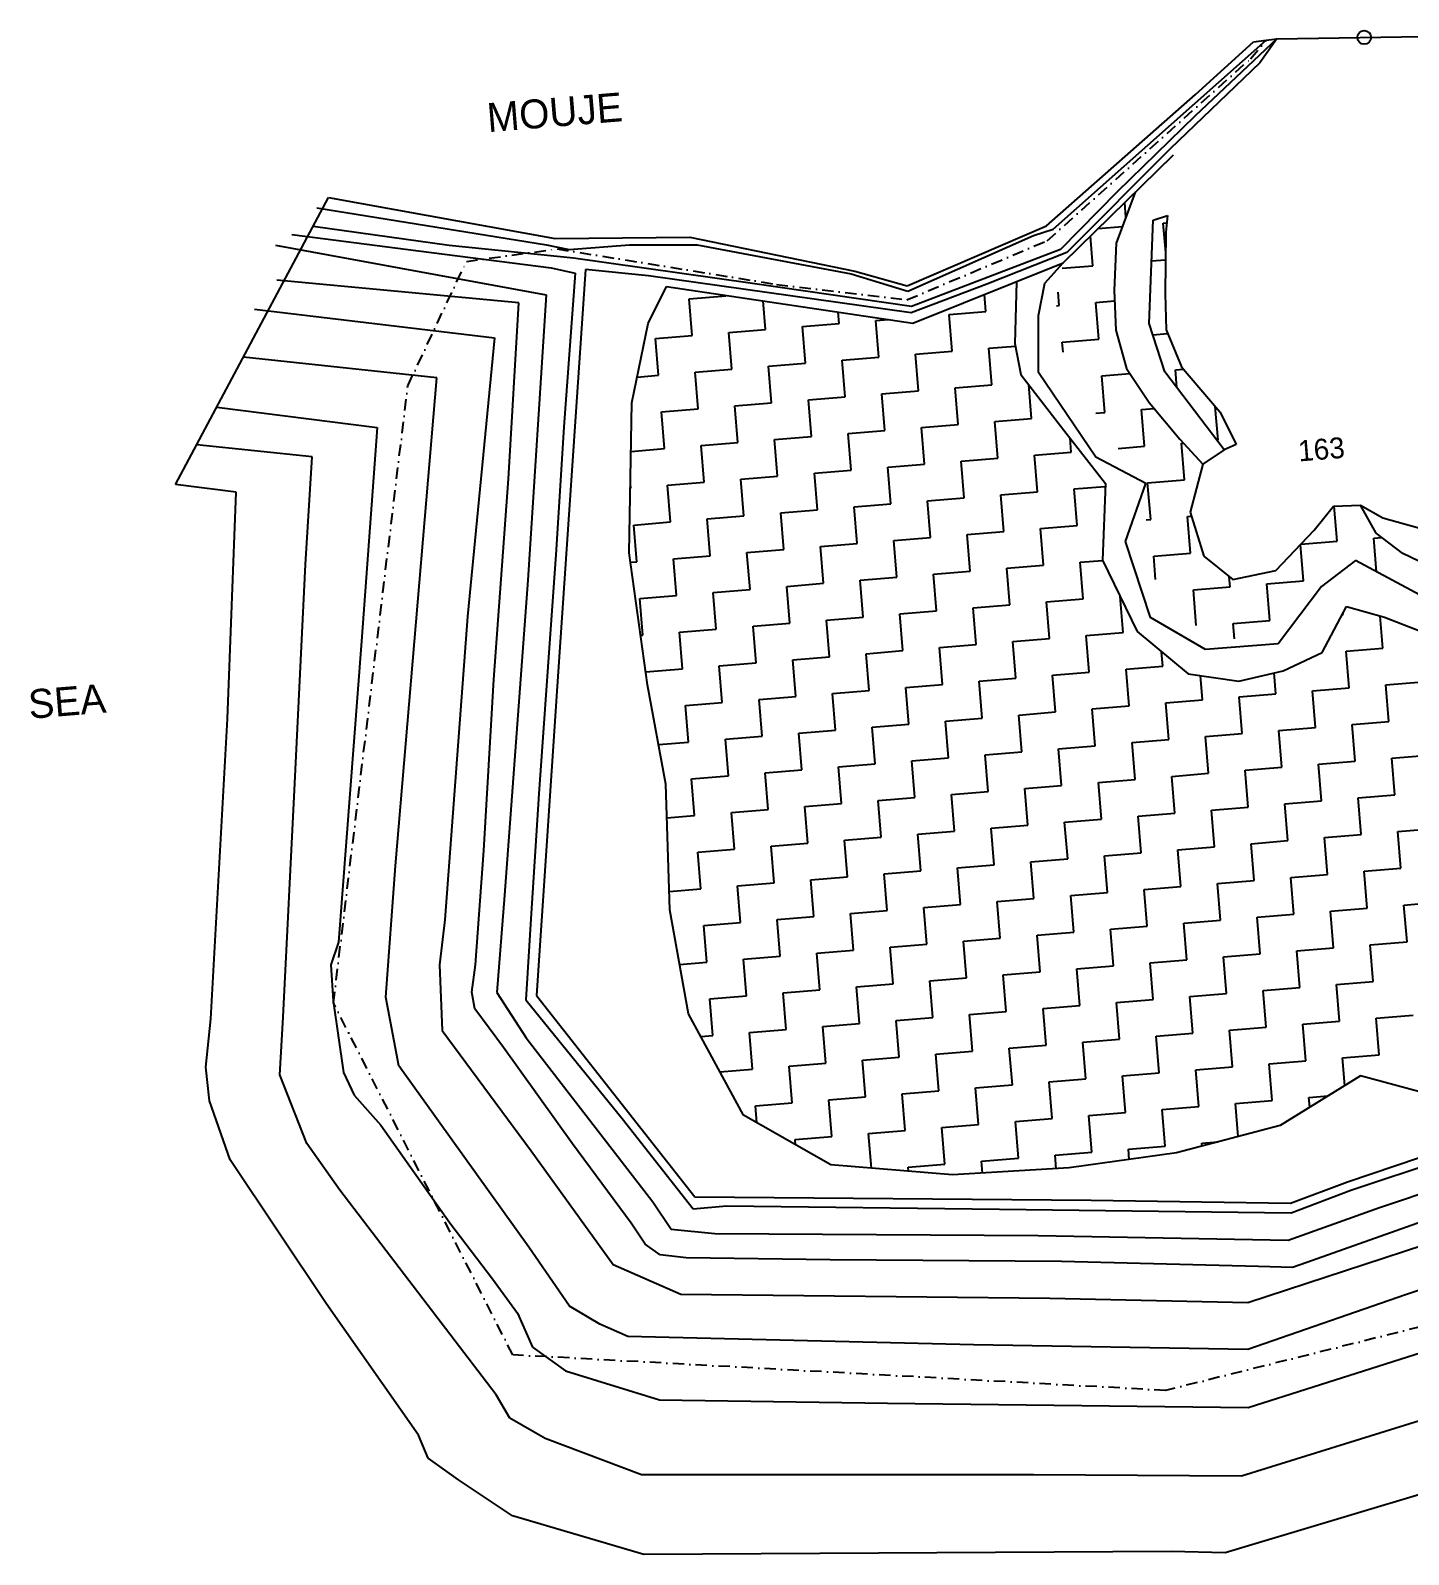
# Model space of a CAD drawing. Header units: metres. Extents: x 307122 to 311809, y 1926082 to 1930533.
# Drawn here: x 307122 to 307728, y 1929222 to 1929892 of the extents above; entities that cross this region are included whole.
import ezdxf

# ---------------------------------------------------------------- set-up
doc = ezdxf.new("R2010")
doc.units = ezdxf.units.M
doc.linetypes.add('DASHDOT', pattern=[1, 0.5, -0.25, 0, -0.25])
for name, color, linetype in [('LINE_WATER', 4, 'Continuous'), ('OFF', 1, 'Continuous'), ('POLY_HATCH', 12, 'Continuous'), ('POLY_WATER', 4, 'Continuous'), ('TEXT_MAPOUT', 7, 'Continuous'), ('TEXT_PARCEL', 7, 'Continuous'), ('V_BOUND_LINE', 7, 'Continuous'), ('V_BOUND_STREAM_LINE', 7, 'DASHDOT')]:
    doc.layers.add(name, color=color, linetype=linetype)
doc.styles.add('TEXT_MAP', font='')
doc.styles.get('TEXT_MAP').set_extended_font_data('Kruti Dev 050')

msp = doc.modelspace()

# ---------------------------------------------------------------- linework, layer by layer
msp.add_circle((307708.52, 1929889.39), 3.04)
at = {"layer": 'LINE_WATER'}
for p, q in [((307571.75, 1929804.99), (307665.43, 1929888.13)), ((307670.11, 1929888.75), (307634.13, 1929854.87)), ((307634.13, 1929854.87), (307599.89, 1929821.46)), ((307599.89, 1929821.46), (307574.92, 1929796.13)), ((307247.92, 1929814.4), (307348.96, 1929798.11)), ((307236.99, 1929802.6), (307292.65, 1929795.44)), ((307306.13, 1929797.85), (307246.3, 1929806.16)), ((307507.84, 1929777.77), (307563.03, 1929802.16)), ((307563.03, 1929802.16), (307571.75, 1929804.99)), ((307229.77, 1929797.94), (307348.74, 1929776.09)), ((307292.65, 1929795.44), (307350.93, 1929788.02)), ((307360.84, 1929792.25), (307306.13, 1929797.85)), ((307348.96, 1929798.11), (307358.91, 1929796)), ((307358.91, 1929796), (307385.45, 1929798.17)), ((307385.45, 1929798.17), (307415.1, 1929798.16)), ((307415.1, 1929798.16), (307482.95, 1929785.33)), ((307574.92, 1929796.13), (307509.37, 1929771.06)), ((307350.93, 1929788.02), (307361.55, 1929785.63)), ((307439.47, 1929781.12), (307360.84, 1929792.25)), ((307336.76, 1929772.6), (307230.38, 1929782.58)), ((307361.55, 1929785.63), (307356.51, 1929717.99)), ((307509.37, 1929771.06), (307439.47, 1929781.12)), ((307482.95, 1929785.33), (307507.84, 1929777.77)), ((307348.74, 1929776.09), (307340.64, 1929650.59)), ((307220.45, 1929769.83), (307326.08, 1929757.21)), ((307332.14, 1929695.13), (307336.76, 1929772.6)), ((307326.08, 1929757.21), (307314.18, 1929634.62)), ((307300.72, 1929739.64), (307215.63, 1929748.67)), ((307282.5, 1929524.94), (307300.72, 1929739.64)), ((307203.9, 1929726.7), (307274.43, 1929717.81)), ((307274.43, 1929717.81), (307267.62, 1929623.71)), ((307356.51, 1929717.99), (307353.12, 1929663.99)), ((307245.8, 1929704.82), (307195.09, 1929710.18)), ((307242.9, 1929657.49), (307245.8, 1929704.82)), ((307325.82, 1929606.87), (307332.14, 1929695.13)), ((307353.12, 1929663.99), (307349.53, 1929612.42)), ((307238.2, 1929561.3), (307242.9, 1929657.49)), ((307340.64, 1929650.59), (307330.37, 1929512.01)), ((307314.18, 1929634.62), (307304.14, 1929501.23)), ((307267.62, 1929623.71), (307257.5, 1929491.27)), ((307349.53, 1929612.42), (307345.47, 1929556.57)), ((307321.33, 1929531.67), (307325.82, 1929606.87)), ((307233.09, 1929458.31), (307238.2, 1929561.3)), ((307345.47, 1929556.57), (307342, 1929501.59)), ((307317.71, 1929481.37), (307321.33, 1929531.67)), ((307278.2, 1929467.17), (307282.5, 1929524.94)), ((307330.37, 1929512.01), (307327.11, 1929469.17)), ((307304.14, 1929501.23), (307301.9, 1929481.37)), ((307342, 1929501.59), (307339.88, 1929465.93)), ((307257.5, 1929491.27), (307254.12, 1929481.32)), ((307254.12, 1929481.32), (307255.09, 1929465.59)), ((307301.9, 1929481.37), (307302.98, 1929452.43)), ((307316.12, 1929469.31), (307317.71, 1929481.37)), ((307255.09, 1929465.59), (307259.62, 1929434.03)), ((307283.91, 1929436.99), (307278.2, 1929467.17)), ((307317.37, 1929461.99), (307316.12, 1929469.31)), ((307327.11, 1929469.17), (307340.04, 1929449.26)), ((307339.88, 1929465.93), (307382.12, 1929413.72)), ((307231.61, 1929433.02), (307233.09, 1929458.31)), ((307330.06, 1929444.97), (307317.37, 1929461.99)), ((307302.98, 1929452.43), (307342.18, 1929399.52)), ((307360.33, 1929402.62), (307330.06, 1929444.97)), ((307340.04, 1929449.26), (307395.68, 1929377.06)), ((307243.46, 1929402.71), (307231.61, 1929433.02)), ((307259.62, 1929434.03), (307264.3, 1929424.09)), ((307341.14, 1929357.17), (307283.91, 1929436.99)), ((307715.15, 1929374.55), (307866.87, 1929425.71)), ((307264.3, 1929424.09), (307276.04, 1929410.86)), ((307382.12, 1929413.72), (307413.4, 1929373.96)), ((307861.1, 1929413.37), (307683.23, 1929350.4)), ((307702.55, 1929382.21), (307789.13, 1929411.13)), ((307276.04, 1929410.86), (307306.36, 1929367.87)), ((307258.05, 1929382.29), (307243.46, 1929402.71)), ((307342.18, 1929399.52), (307378.24, 1929349.57)), ((307386.12, 1929367.64), (307360.33, 1929402.62)), ((307326.78, 1929292.13), (307258.05, 1929382.29)), ((307676.33, 1929372.25), (307702.55, 1929382.21)), ((307395.68, 1929377.06), (307403.76, 1929365.14)), ((307413.4, 1929373.96), (307428.11, 1929375.33)), ((307428.11, 1929375.33), (307548.14, 1929373.94)), ((307548.14, 1929373.94), (307676.33, 1929372.25)), ((307657.24, 1929332.78), (307781.4, 1929373.61)), ((307675, 1929360.29), (307715.15, 1929374.55)), ((307306.36, 1929367.87), (307325.17, 1929343.28)), ((307392.36, 1929358.47), (307386.12, 1929367.64)), ((307403.76, 1929365.14), (307422.96, 1929363.17)), ((307813.08, 1929365.24), (307726.68, 1929336.22)), ((307398.87, 1929353.85), (307392.36, 1929358.47)), ((307422.96, 1929363.17), (307565.08, 1929362.24)), ((307565.08, 1929362.24), (307675, 1929360.29)), ((307359.08, 1929331.23), (307341.14, 1929357.17)), ((307410.28, 1929352.52), (307398.87, 1929353.85)), ((307473.63, 1929351.59), (307410.28, 1929352.52)), ((307575.37, 1929350.91), (307473.63, 1929351.59)), ((307662.07, 1929348.66), (307575.37, 1929350.91)), ((307378.24, 1929349.57), (307408.04, 1929336.53)), ((307676.95, 1929348.27), (307662.07, 1929348.66)), ((307683.23, 1929350.4), (307676.95, 1929348.27)), ((307325.17, 1929343.28), (307336.1, 1929328.05)), ((307372.32, 1929323.28), (307359.08, 1929331.23)), ((307408.04, 1929336.53), (307570.24, 1929334.68)), ((307570.24, 1929334.68), (307657.24, 1929332.78)), ((307726.68, 1929336.22), (307657.32, 1929312.15)), ((307657.47, 1929286.68), (307812.58, 1929335.85)), ((307336.1, 1929328.05), (307342.81, 1929313.12)), ((307384.71, 1929317.85), (307372.32, 1929323.28)), ((307536.74, 1929314.19), (307384.71, 1929317.85)), ((307342.81, 1929313.12), (307357.23, 1929302.69)), ((307657.32, 1929312.15), (307536.74, 1929314.19)), ((307357.23, 1929302.69), (307398.62, 1929289.96)), ((307332.78, 1929281.98), (307326.78, 1929292.13)), ((307398.62, 1929289.96), (307498.82, 1929288.5)), ((307498.82, 1929288.5), (307657.47, 1929286.68)), ((307348.37, 1929272.93), (307332.78, 1929281.98)), ((307739.46, 1929282.76), (307654.46, 1929256.43)), ((307390.67, 1929257.05), (307348.37, 1929272.93)), ((307563.06, 1929257), (307390.67, 1929257.05)), ((307654.46, 1929256.43), (307563.06, 1929257))]:
    msp.add_line(p, q, dxfattribs=at)
at = {"layer": 'OFF'}
msp.add_line((307185.76, 1929692.7), (307253.11, 1929818.91), dxfattribs=at)
at = {"layer": 'POLY_HATCH'}
for p, q in [((307576.07, 1929790.15), (307624.43, 1929837.63)), ((307624.43, 1929837.63), (307576.07, 1929790.15)), ((307607.77, 1929821.28), (307599.46, 1929798.91)), ((307613.95, 1929763.53), (307615.69, 1929808.94)), ((307615.69, 1929808.94), (307621.96, 1929811.09)), ((307621.96, 1929811.09), (307621.27, 1929803.73)), ((307621.27, 1929803.73), (307621.03, 1929776.51)), ((307599.46, 1929798.91), (307598.48, 1929777.96)), ((307510.04, 1929763.68), (307576.07, 1929790.15)), ((307568.1, 1929781.33), (307576.07, 1929790.15)), ((307555.52, 1929781.91), (307554.9, 1929754.65)), ((307565.25, 1929767.03), (307568.1, 1929781.33)), ((307393.61, 1929763.55), (307401.71, 1929779.73)), ((307401.71, 1929779.73), (307510.04, 1929763.68)), ((307598.48, 1929777.96), (307599.24, 1929760.52)), ((307621.03, 1929776.51), (307621.34, 1929760.7)), ((307565.3, 1929741.9), (307565.25, 1929767.03)), ((307386.5, 1929728.62), (307393.61, 1929763.55)), ((307599.24, 1929760.52), (307603.98, 1929743.74)), ((307620.77, 1929742.24), (307613.95, 1929763.53)), ((307621.34, 1929760.7), (307628.11, 1929744.44)), ((307554.9, 1929754.65), (307557.55, 1929741.09)), ((307557.55, 1929741.09), (307576.39, 1929716.62)), ((307590.48, 1929704.77), (307565.3, 1929741.9)), ((307603.98, 1929743.74), (307613.97, 1929728.74)), ((307646.95, 1929707.9), (307620.77, 1929742.24)), ((307628.11, 1929744.44), (307645.09, 1929724.56)), ((307385.26, 1929662.59), (307386.5, 1929728.62)), ((307613.97, 1929728.74), (307627.41, 1929712.67)), ((307645.09, 1929724.56), (307652.2, 1929710.31)), ((307576.39, 1929716.62), (307594.65, 1929693.12)), ((307627.41, 1929712.67), (307637.56, 1929701.69)), ((307646.95, 1929707.9), (307637.56, 1929701.69)), ((307652.2, 1929710.31), (307646.95, 1929707.9)), ((307612.52, 1929693.06), (307590.48, 1929704.77)), ((307637.56, 1929701.69), (307631.88, 1929680.44)), ((307594.65, 1929693.12), (307593.34, 1929659.34)), ((307603.58, 1929667.64), (307612.52, 1929693.06)), ((307631.88, 1929680.44), (307637.92, 1929661.15)), ((307686.49, 1929672.56), (307695.02, 1929683.15)), ((307695.02, 1929683.15), (307706.87, 1929683.63)), ((307706.87, 1929683.63), (307716.73, 1929678)), ((307713.74, 1929671.25), (307706.87, 1929683.63)), ((307669.62, 1929654.85), (307686.49, 1929672.56)), ((307716.73, 1929678), (307732.95, 1929673.4)), ((307614.44, 1929634.11), (307603.58, 1929667.64)), ((307725.44, 1929662.38), (307713.74, 1929671.25)), ((307393.35, 1929604.53), (307385.26, 1929662.59)), ((307593.34, 1929659.34), (307608.67, 1929627.95)), ((307637.92, 1929661.15), (307650.65, 1929650.82)), ((307704.59, 1929659.29), (307689.71, 1929647.86)), ((307735.03, 1929642.91), (307704.59, 1929659.29)), ((307739.61, 1929655.6), (307725.44, 1929662.38)), ((307650.65, 1929650.82), (307669.62, 1929654.85)), ((307689.71, 1929647.86), (307670.7, 1929622.64)), ((307690.05, 1929618.81), (307700.64, 1929639.07)), ((307700.64, 1929639.07), (307717.36, 1929634.32)), ((307638.73, 1929620.02), (307614.44, 1929634.11)), ((307717.36, 1929634.32), (307735.81, 1929627.16)), ((307608.67, 1929627.95), (307631.12, 1929609.39)), ((307670.7, 1929622.64), (307638.73, 1929620.02)), ((307672.85, 1929610.77), (307690.05, 1929618.81)), ((307631.12, 1929609.39), (307653.33, 1929606.11)), ((307653.33, 1929606.11), (307672.85, 1929610.77)), ((307401.37, 1929560.86), (307393.35, 1929604.53)), ((307403.13, 1929505.6), (307401.37, 1929560.86)), ((307411.33, 1929459.74), (307403.13, 1929505.6)), ((307435.5, 1929415.18), (307411.33, 1929459.74)), ((307706.88, 1929432.46), (307671.51, 1929410.72)), ((307732.38, 1929425.68), (307706.88, 1929432.46)), ((307473.88, 1929393.4), (307435.5, 1929415.18)), ((307671.51, 1929410.72), (307625.92, 1929398.67)), ((307625.92, 1929398.67), (307578.78, 1929392.03)), ((307527.47, 1929388.93), (307473.88, 1929393.4)), ((307578.78, 1929392.03), (307527.47, 1929388.93))]:
    msp.add_line(p, q, dxfattribs=at)
at = {"layer": 'POLY_HATCH', "linetype": 'Continuous'}
for p, q in [((307603.68, 1929810.26), (307603.15, 1929816.74)), ((307620.14, 1929807.68), (307621.65, 1929807.81)), ((307621.19, 1929794.81), (307620.14, 1929807.68)), ((307589.18, 1929788.9), (307588.11, 1929801.98)), ((307591.53, 1929805.34), (307602.17, 1929806.21)), ((307575.67, 1929787.79), (307589.18, 1929788.9)), ((307615.01, 1929791.02), (307621.16, 1929791.52)), ((307411.67, 1929774.34), (307427.81, 1929775.66)), ((307412.99, 1929758.2), (307411.67, 1929774.34)), ((307427.81, 1929775.66), (307427.79, 1929775.87)), ((307445.27, 1929760.85), (307444.24, 1929773.43)), ((307542.09, 1929768.79), (307541.48, 1929776.29)), ((307574.37, 1929771.44), (307573.89, 1929777.25)), ((307590.51, 1929772.76), (307598.68, 1929773.43)), ((307477.54, 1929763.49), (307477.13, 1929768.56)), ((307525.96, 1929767.46), (307542.09, 1929768.79)), ((307527.28, 1929751.33), (307525.96, 1929767.46)), ((307573.15, 1929771.34), (307574.37, 1929771.44)), ((307591.83, 1929756.62), (307590.51, 1929772.76)), ((307429.13, 1929759.52), (307445.27, 1929760.85)), ((307461.41, 1929762.17), (307477.54, 1929763.49)), ((307462.73, 1929746.03), (307461.41, 1929762.17)), ((307493.68, 1929764.82), (307499.29, 1929765.28)), ((307495, 1929748.68), (307493.68, 1929764.82)), ((307396.85, 1929756.87), (307412.99, 1929758.2)), ((307398.18, 1929740.74), (307396.85, 1929756.87)), ((307430.45, 1929743.38), (307429.13, 1929759.52)), ((307543.42, 1929752.65), (307555.11, 1929753.61)), ((307575.69, 1929755.3), (307591.83, 1929756.62)), ((307576.05, 1929750.97), (307575.69, 1929755.3)), ((307615.55, 1929758.57), (307622.01, 1929759.1)), ((307478.87, 1929747.36), (307495, 1929748.68)), ((307480.19, 1929731.22), (307478.87, 1929747.36)), ((307511.14, 1929750), (307527.28, 1929751.33)), ((307512.47, 1929733.87), (307511.14, 1929750)), ((307544.74, 1929736.51), (307543.42, 1929752.65)), ((307388.81, 1929739.97), (307398.18, 1929740.74)), ((307414.32, 1929742.06), (307430.45, 1929743.38)), ((307415.64, 1929725.92), (307414.32, 1929742.06)), ((307446.59, 1929744.71), (307462.73, 1929746.03)), ((307447.92, 1929728.57), (307446.59, 1929744.71)), ((307593.16, 1929740.48), (307605.48, 1929741.49)), ((307594.48, 1929724.35), (307593.16, 1929740.48)), ((307625.43, 1929743.13), (307628.98, 1929743.42)), ((307626.07, 1929735.29), (307625.43, 1929743.13)), ((307496.33, 1929732.54), (307512.47, 1929733.87)), ((307528.6, 1929735.19), (307544.74, 1929736.51)), ((307529.93, 1929719.05), (307528.6, 1929735.19)), ((307562.2, 1929721.7), (307560.98, 1929736.64)), ((307431.78, 1929727.25), (307447.92, 1929728.57)), ((307433.1, 1929711.11), (307431.78, 1929727.25)), ((307464.05, 1929729.89), (307480.19, 1929731.22)), ((307465.38, 1929713.76), (307464.05, 1929729.89)), ((307497.65, 1929716.4), (307496.33, 1929732.54)), ((307644.22, 1929712.18), (307643, 1929727.01)), ((307399.5, 1929724.6), (307415.64, 1929725.92)), ((307400.83, 1929708.46), (307399.5, 1929724.6)), ((307546.07, 1929720.38), (307562.2, 1929721.7)), ((307547.39, 1929704.24), (307546.07, 1929720.38)), ((307590.53, 1929724.02), (307594.48, 1929724.35)), ((307610.62, 1929725.67), (307616.16, 1929726.12)), ((307611.94, 1929709.53), (307610.62, 1929725.67)), ((307449.24, 1929712.43), (307465.38, 1929713.76)), ((307481.51, 1929715.08), (307497.65, 1929716.4)), ((307482.84, 1929698.94), (307481.51, 1929715.08)), ((307513.79, 1929717.73), (307529.93, 1929719.05)), ((307515.11, 1929701.59), (307513.79, 1929717.73)), ((307579.66, 1929706.88), (307579.16, 1929713.06)), ((307386.1, 1929707.25), (307400.83, 1929708.46)), ((307416.96, 1929709.79), (307433.1, 1929711.11)), ((307418.29, 1929693.65), (307416.96, 1929709.79)), ((307450.56, 1929696.29), (307449.24, 1929712.43)), ((307563.53, 1929705.56), (307579.66, 1929706.88)), ((307600.23, 1929708.57), (307611.94, 1929709.53)), ((307628.08, 1929710.86), (307629.02, 1929710.93)), ((307629.4, 1929694.72), (307628.08, 1929710.86)), ((307643.72, 1929712.14), (307644.22, 1929712.18)), ((307498.98, 1929700.27), (307515.11, 1929701.59)), ((307500.3, 1929684.13), (307498.98, 1929700.27)), ((307531.25, 1929702.91), (307547.39, 1929704.24)), ((307532.58, 1929686.78), (307531.25, 1929702.91)), ((307564.85, 1929689.42), (307563.53, 1929705.56)), ((307386.01, 1929691), (307385.83, 1929693.16)), ((307402.15, 1929692.32), (307418.29, 1929693.65)), ((307434.42, 1929694.97), (307450.56, 1929696.29)), ((307435.75, 1929678.83), (307434.42, 1929694.97)), ((307466.7, 1929697.62), (307482.84, 1929698.94)), ((307468.02, 1929681.48), (307466.7, 1929697.62)), ((307613.26, 1929693.39), (307629.4, 1929694.72)), ((307614.59, 1929677.26), (307613.26, 1929693.39)), ((307385.79, 1929690.98), (307386.01, 1929691)), ((307403.47, 1929676.19), (307402.15, 1929692.32)), ((307516.44, 1929685.45), (307532.58, 1929686.78)), ((307548.71, 1929688.1), (307564.85, 1929689.42)), ((307550.04, 1929671.96), (307548.71, 1929688.1)), ((307580.99, 1929690.75), (307594.6, 1929691.86)), ((307582.31, 1929674.61), (307580.99, 1929690.75)), ((307451.89, 1929680.16), (307468.02, 1929681.48)), ((307453.21, 1929664.02), (307451.89, 1929680.16)), ((307484.16, 1929682.8), (307500.3, 1929684.13)), ((307485.49, 1929666.67), (307484.16, 1929682.8)), ((307517.76, 1929669.31), (307516.44, 1929685.45)), ((307696.6, 1929667.74), (307695.34, 1929683.16)), ((307387.34, 1929674.86), (307403.47, 1929676.19)), ((307388.66, 1929658.72), (307387.34, 1929674.86)), ((307419.61, 1929677.51), (307435.75, 1929678.83)), ((307420.93, 1929661.37), (307419.61, 1929677.51)), ((307566.17, 1929673.29), (307582.31, 1929674.61)), ((307567.5, 1929657.15), (307566.17, 1929673.29)), ((307612.63, 1929677.1), (307614.59, 1929677.26)), ((307630.73, 1929678.58), (307632.42, 1929678.72)), ((307632.05, 1929662.44), (307630.73, 1929678.58)), ((307469.35, 1929665.34), (307485.49, 1929666.67)), ((307501.62, 1929667.99), (307517.76, 1929669.31)), ((307502.95, 1929651.85), (307501.62, 1929667.99)), ((307533.9, 1929670.64), (307550.04, 1929671.96)), ((307535.22, 1929654.5), (307533.9, 1929670.64)), ((307681.79, 1929650.28), (307680.48, 1929666.24)), ((307680.65, 1929666.43), (307696.6, 1929667.74)), ((307712.74, 1929669.06), (307716.25, 1929669.35)), ((307713.95, 1929654.25), (307712.74, 1929669.06)), ((307404.8, 1929660.05), (307420.93, 1929661.37)), ((307406.12, 1929643.91), (307404.8, 1929660.05)), ((307437.07, 1929662.7), (307453.21, 1929664.02)), ((307438.4, 1929646.56), (307437.07, 1929662.7)), ((307470.67, 1929649.21), (307469.35, 1929665.34)), ((307583.64, 1929658.47), (307593.38, 1929659.27)), ((307615.91, 1929661.12), (307632.05, 1929662.44)), ((307616.75, 1929650.91), (307615.91, 1929661.12)), ((307385.83, 1929658.49), (307388.66, 1929658.72)), ((307519.08, 1929653.18), (307535.22, 1929654.5)), ((307520.41, 1929637.04), (307519.08, 1929653.18)), ((307551.36, 1929655.82), (307567.5, 1929657.15)), ((307552.68, 1929639.69), (307551.36, 1929655.82)), ((307584.96, 1929642.33), (307583.64, 1929658.47)), ((307422.26, 1929645.23), (307438.4, 1929646.56)), ((307454.53, 1929647.88), (307470.67, 1929649.21)), ((307455.86, 1929631.74), (307454.53, 1929647.88)), ((307486.81, 1929650.53), (307502.95, 1929651.85)), ((307488.13, 1929634.39), (307486.81, 1929650.53)), ((307633.37, 1929646.3), (307649.51, 1929647.63)), ((307634.65, 1929630.7), (307633.37, 1929646.3)), ((307649.51, 1929647.63), (307649.15, 1929652.03)), ((307665.65, 1929648.95), (307681.79, 1929650.28)), ((307666.97, 1929632.81), (307665.65, 1929648.95)), ((307389.98, 1929642.59), (307406.12, 1929643.91)), ((307391.31, 1929626.45), (307389.98, 1929642.59)), ((307423.58, 1929629.1), (307422.26, 1929645.23)), ((307536.55, 1929638.36), (307552.68, 1929639.69)), ((307568.82, 1929641.01), (307584.96, 1929642.33)), ((307570.15, 1929624.87), (307568.82, 1929641.01)), ((307602.42, 1929627.52), (307601.12, 1929643.42)), ((307472, 1929633.07), (307488.13, 1929634.39)), ((307473.32, 1929616.93), (307472, 1929633.07)), ((307504.27, 1929635.72), (307520.41, 1929637.04)), ((307505.59, 1929619.58), (307504.27, 1929635.72)), ((307537.87, 1929622.22), (307536.55, 1929638.36)), ((307650.83, 1929631.49), (307666.97, 1929632.81)), ((307698.73, 1929635.42), (307699.25, 1929635.46)), ((307699.25, 1929635.46), (307699.18, 1929636.28)), ((307716.71, 1929620.65), (307715.55, 1929634.83)), ((307390.31, 1929626.37), (307391.31, 1929626.45)), ((307407.44, 1929627.77), (307423.58, 1929629.1)), ((307408.77, 1929611.63), (307407.44, 1929627.77)), ((307439.72, 1929630.42), (307455.86, 1929631.74)), ((307441.04, 1929614.28), (307439.72, 1929630.42)), ((307586.28, 1929626.2), (307602.42, 1929627.52)), ((307587.61, 1929610.06), (307586.28, 1929626.2)), ((307651.38, 1929624.8), (307650.83, 1929631.49)), ((307489.46, 1929618.25), (307505.59, 1929619.58)), ((307521.73, 1929620.9), (307537.87, 1929622.22)), ((307523.06, 1929604.76), (307521.73, 1929620.9)), ((307554.01, 1929623.55), (307570.15, 1929624.87)), ((307555.33, 1929607.41), (307554.01, 1929623.55)), ((307619.88, 1929612.71), (307619.36, 1929619.12)), ((307700.57, 1929619.32), (307716.71, 1929620.65)), ((307701.9, 1929603.19), (307700.57, 1929619.32)), ((307424.91, 1929612.96), (307441.04, 1929614.28)), ((307426.23, 1929596.82), (307424.91, 1929612.96)), ((307457.18, 1929615.61), (307473.32, 1929616.93)), ((307458.51, 1929599.47), (307457.18, 1929615.61)), ((307490.78, 1929602.12), (307489.46, 1929618.25)), ((307603.74, 1929611.38), (307619.88, 1929612.71)), ((307392.63, 1929610.31), (307408.77, 1929611.63)), ((307392.75, 1929608.82), (307392.63, 1929610.31)), ((307539.19, 1929606.09), (307555.33, 1929607.41)), ((307540.52, 1929589.95), (307539.19, 1929606.09)), ((307571.47, 1929608.73), (307587.61, 1929610.06)), ((307572.79, 1929592.6), (307571.47, 1929608.73)), ((307605.07, 1929595.24), (307603.74, 1929611.38)), ((307637.34, 1929597.89), (307636.47, 1929608.6)), ((307669.62, 1929600.54), (307668.86, 1929609.82)), ((307718.03, 1929604.51), (307734.17, 1929605.83)), ((307442.37, 1929598.14), (307458.51, 1929599.47)), ((307474.64, 1929600.79), (307490.78, 1929602.12)), ((307475.97, 1929584.65), (307474.64, 1929600.79)), ((307506.92, 1929603.44), (307523.06, 1929604.76)), ((307508.24, 1929587.3), (307506.92, 1929603.44)), ((307653.48, 1929599.22), (307669.62, 1929600.54)), ((307654.81, 1929583.08), (307653.48, 1929599.22)), ((307685.76, 1929601.86), (307701.9, 1929603.19)), ((307687.08, 1929585.73), (307685.76, 1929601.86)), ((307719.36, 1929588.37), (307718.03, 1929604.51)), ((307410.09, 1929595.5), (307426.23, 1929596.82)), ((307411.42, 1929579.36), (307410.09, 1929595.5)), ((307443.69, 1929582.01), (307442.37, 1929598.14)), ((307556.66, 1929591.27), (307572.79, 1929592.6)), ((307588.93, 1929593.92), (307605.07, 1929595.24)), ((307590.25, 1929577.78), (307588.93, 1929593.92)), ((307621.21, 1929596.57), (307637.34, 1929597.89)), ((307622.53, 1929580.43), (307621.21, 1929596.57)), ((307492.1, 1929585.98), (307508.24, 1929587.3)), ((307493.43, 1929569.84), (307492.1, 1929585.98)), ((307524.38, 1929588.63), (307540.52, 1929589.95)), ((307525.7, 1929572.49), (307524.38, 1929588.63)), ((307557.98, 1929575.14), (307556.66, 1929591.27)), ((307670.94, 1929584.4), (307687.08, 1929585.73)), ((307703.22, 1929587.05), (307719.36, 1929588.37)), ((307704.54, 1929570.91), (307703.22, 1929587.05)), ((307398.17, 1929578.27), (307411.42, 1929579.36)), ((307427.55, 1929580.68), (307443.69, 1929582.01)), ((307428.88, 1929564.55), (307427.55, 1929580.68)), ((307459.83, 1929583.33), (307475.97, 1929584.65)), ((307461.15, 1929567.19), (307459.83, 1929583.33)), ((307606.39, 1929579.11), (307622.53, 1929580.43)), ((307607.72, 1929562.97), (307606.39, 1929579.11)), ((307638.67, 1929581.75), (307654.81, 1929583.08)), ((307639.99, 1929565.62), (307638.67, 1929581.75)), ((307672.27, 1929568.26), (307670.94, 1929584.4)), ((307509.57, 1929571.16), (307525.7, 1929572.49)), ((307541.84, 1929573.81), (307557.98, 1929575.14)), ((307543.17, 1929557.67), (307541.84, 1929573.81)), ((307574.12, 1929576.46), (307590.25, 1929577.78)), ((307575.44, 1929560.32), (307574.12, 1929576.46)), ((307720.68, 1929572.23), (307736.82, 1929573.56)), ((307722, 1929556.1), (307720.68, 1929572.23)), ((307445.01, 1929565.87), (307461.15, 1929567.19)), ((307446.34, 1929549.73), (307445.01, 1929565.87)), ((307477.29, 1929568.52), (307493.43, 1929569.84)), ((307478.61, 1929552.38), (307477.29, 1929568.52)), ((307510.89, 1929555.03), (307509.57, 1929571.16)), ((307623.85, 1929564.29), (307639.99, 1929565.62)), ((307656.13, 1929566.94), (307672.27, 1929568.26)), ((307657.45, 1929550.8), (307656.13, 1929566.94)), ((307688.4, 1929569.59), (307704.54, 1929570.91)), ((307689.73, 1929553.45), (307688.4, 1929569.59)), ((307412.74, 1929563.22), (307428.88, 1929564.55)), ((307414.06, 1929547.08), (307412.74, 1929563.22)), ((307559.3, 1929559), (307575.44, 1929560.32)), ((307560.63, 1929542.86), (307559.3, 1929559)), ((307591.58, 1929561.64), (307607.72, 1929562.97)), ((307592.9, 1929545.51), (307591.58, 1929561.64)), ((307625.18, 1929548.15), (307623.85, 1929564.29)), ((307462.48, 1929551.06), (307478.61, 1929552.38)), ((307494.75, 1929553.7), (307510.89, 1929555.03)), ((307496.08, 1929537.56), (307494.75, 1929553.7)), ((307527.03, 1929556.35), (307543.17, 1929557.67)), ((307528.35, 1929540.21), (307527.03, 1929556.35)), ((307673.59, 1929552.13), (307689.73, 1929553.45)), ((307674.91, 1929535.99), (307673.59, 1929552.13)), ((307705.87, 1929554.77), (307722, 1929556.1)), ((307707.19, 1929538.64), (307705.87, 1929554.77)), ((307401.84, 1929546.08), (307414.06, 1929547.08)), ((307430.2, 1929548.41), (307446.34, 1929549.73)), ((307431.52, 1929532.27), (307430.2, 1929548.41)), ((307463.8, 1929534.92), (307462.48, 1929551.06)), ((307576.76, 1929544.18), (307592.9, 1929545.51)), ((307609.04, 1929546.83), (307625.18, 1929548.15)), ((307610.36, 1929530.69), (307609.04, 1929546.83)), ((307641.32, 1929549.48), (307657.45, 1929550.8)), ((307642.64, 1929533.34), (307641.32, 1929549.48)), ((307512.21, 1929538.89), (307528.35, 1929540.21)), ((307513.54, 1929522.75), (307512.21, 1929538.89)), ((307544.49, 1929541.54), (307560.63, 1929542.86)), ((307545.81, 1929525.4), (307544.49, 1929541.54)), ((307578.09, 1929528.05), (307576.76, 1929544.18)), ((307691.05, 1929537.31), (307707.19, 1929538.64)), ((307723.33, 1929539.96), (307739.47, 1929541.28)), ((307724.65, 1929523.82), (307723.33, 1929539.96)), ((307415.39, 1929530.95), (307431.52, 1929532.27)), ((307447.66, 1929533.59), (307463.8, 1929534.92)), ((307448.99, 1929517.46), (307447.66, 1929533.59)), ((307479.94, 1929536.24), (307496.08, 1929537.56)), ((307481.26, 1929520.1), (307479.94, 1929536.24)), ((307626.5, 1929532.02), (307642.64, 1929533.34)), ((307627.83, 1929515.88), (307626.5, 1929532.02)), ((307658.78, 1929534.66), (307674.91, 1929535.99)), ((307660.1, 1929518.53), (307658.78, 1929534.66)), ((307692.38, 1929521.17), (307691.05, 1929537.31)), ((307416.71, 1929514.81), (307415.39, 1929530.95)), ((307529.67, 1929524.07), (307545.81, 1929525.4)), ((307561.95, 1929526.72), (307578.09, 1929528.05)), ((307563.27, 1929510.58), (307561.95, 1929526.72)), ((307594.23, 1929529.37), (307610.36, 1929530.69)), ((307595.55, 1929513.23), (307594.23, 1929529.37)), ((307465.12, 1929518.78), (307481.26, 1929520.1)), ((307466.45, 1929502.64), (307465.12, 1929518.78)), ((307497.4, 1929521.43), (307513.54, 1929522.75)), ((307498.72, 1929505.29), (307497.4, 1929521.43)), ((307531, 1929507.94), (307529.67, 1929524.07)), ((307643.96, 1929517.2), (307660.1, 1929518.53)), ((307676.24, 1929519.85), (307692.38, 1929521.17)), ((307677.56, 1929503.71), (307676.24, 1929519.85)), ((307708.51, 1929522.5), (307724.65, 1929523.82)), ((307709.84, 1929506.36), (307708.51, 1929522.5)), ((307402.87, 1929513.67), (307416.71, 1929514.81)), ((307432.85, 1929516.13), (307448.99, 1929517.46)), ((307434.17, 1929499.99), (307432.85, 1929516.13)), ((307579.41, 1929511.91), (307595.55, 1929513.23)), ((307580.74, 1929495.77), (307579.41, 1929511.91)), ((307611.69, 1929514.56), (307627.83, 1929515.88)), ((307613.01, 1929498.42), (307611.69, 1929514.56)), ((307645.29, 1929501.07), (307643.96, 1929517.2)), ((307482.59, 1929503.97), (307498.72, 1929505.29)), ((307514.86, 1929506.61), (307531, 1929507.94)), ((307516.18, 1929490.48), (307514.86, 1929506.61)), ((307547.14, 1929509.26), (307563.27, 1929510.58)), ((307548.46, 1929493.12), (307547.14, 1929509.26)), ((307693.7, 1929505.04), (307709.84, 1929506.36)), ((307695.02, 1929488.9), (307693.7, 1929505.04)), ((307725.98, 1929507.68), (307742.11, 1929509.01)), ((307727.3, 1929491.55), (307725.98, 1929507.68)), ((307418.03, 1929498.67), (307434.17, 1929499.99)), ((307419.36, 1929482.53), (307418.03, 1929498.67)), ((307450.31, 1929501.32), (307466.45, 1929502.64)), ((307451.63, 1929485.18), (307450.31, 1929501.32)), ((307483.91, 1929487.83), (307482.59, 1929503.97)), ((307596.87, 1929497.09), (307613.01, 1929498.42)), ((307629.15, 1929499.74), (307645.29, 1929501.07)), ((307630.47, 1929483.6), (307629.15, 1929499.74)), ((307661.42, 1929502.39), (307677.56, 1929503.71)), ((307662.75, 1929486.25), (307661.42, 1929502.39)), ((307532.32, 1929491.8), (307548.46, 1929493.12)), ((307533.65, 1929475.66), (307532.32, 1929491.8)), ((307564.6, 1929494.45), (307580.74, 1929495.77)), ((307565.92, 1929478.31), (307564.6, 1929494.45)), ((307598.2, 1929480.96), (307596.87, 1929497.09)), ((307711.16, 1929490.22), (307727.3, 1929491.55)), ((307435.5, 1929483.86), (307451.63, 1929485.18)), ((307467.77, 1929486.5), (307483.91, 1929487.83)), ((307469.1, 1929470.37), (307467.77, 1929486.5)), ((307500.05, 1929489.15), (307516.18, 1929490.48)), ((307501.37, 1929473.01), (307500.05, 1929489.15)), ((307646.61, 1929484.93), (307662.75, 1929486.25)), ((307647.93, 1929468.79), (307646.61, 1929484.93)), ((307678.89, 1929487.57), (307695.02, 1929488.9)), ((307680.21, 1929471.44), (307678.89, 1929487.57)), ((307712.49, 1929474.08), (307711.16, 1929490.22)), ((307407.43, 1929481.55), (307419.36, 1929482.53)), ((307436.82, 1929467.72), (307435.5, 1929483.86)), ((307549.78, 1929476.98), (307565.92, 1929478.31)), ((307582.06, 1929479.63), (307598.2, 1929480.96)), ((307583.38, 1929463.49), (307582.06, 1929479.63)), ((307614.33, 1929482.28), (307630.47, 1929483.6)), ((307615.66, 1929466.14), (307614.33, 1929482.28)), ((307485.23, 1929471.69), (307501.37, 1929473.01)), ((307486.56, 1929455.55), (307485.23, 1929471.69)), ((307517.51, 1929474.34), (307533.65, 1929475.66)), ((307518.83, 1929458.2), (307517.51, 1929474.34)), ((307551.11, 1929460.85), (307549.78, 1929476.98)), ((307664.07, 1929470.11), (307680.21, 1929471.44)), ((307696.35, 1929472.76), (307712.49, 1929474.08)), ((307697.67, 1929456.62), (307696.35, 1929472.76)), ((307420.68, 1929466.4), (307436.82, 1929467.72)), ((307422.01, 1929450.26), (307420.68, 1929466.4)), ((307452.96, 1929469.04), (307469.1, 1929470.37)), ((307454.28, 1929452.9), (307452.96, 1929469.04)), ((307599.52, 1929464.82), (307615.66, 1929466.14)), ((307600.84, 1929448.68), (307599.52, 1929464.82)), ((307631.8, 1929467.47), (307647.93, 1929468.79)), ((307633.12, 1929451.33), (307631.8, 1929467.47)), ((307665.4, 1929453.98), (307664.07, 1929470.11)), ((307502.69, 1929456.88), (307518.83, 1929458.2)), ((307534.97, 1929459.52), (307551.11, 1929460.85)), ((307536.29, 1929443.39), (307534.97, 1929459.52)), ((307567.25, 1929462.17), (307583.38, 1929463.49)), ((307568.57, 1929446.03), (307567.25, 1929462.17)), ((307713.81, 1929457.95), (307729.95, 1929459.27)), ((307438.14, 1929451.58), (307454.28, 1929452.9)), ((307439.47, 1929435.44), (307438.14, 1929451.58)), ((307470.42, 1929454.23), (307486.56, 1929455.55)), ((307471.74, 1929438.09), (307470.42, 1929454.23)), ((307504.02, 1929440.74), (307502.69, 1929456.88)), ((307616.98, 1929450), (307633.12, 1929451.33)), ((307649.26, 1929452.65), (307665.4, 1929453.98)), ((307650.58, 1929436.51), (307649.26, 1929452.65)), ((307681.53, 1929455.3), (307697.67, 1929456.62)), ((307682.86, 1929439.16), (307681.53, 1929455.3)), ((307715.13, 1929441.81), (307713.81, 1929457.95)), ((307416.71, 1929449.82), (307422.01, 1929450.26)), ((307552.43, 1929444.71), (307568.57, 1929446.03)), ((307553.76, 1929428.57), (307552.43, 1929444.71)), ((307584.71, 1929447.36), (307600.84, 1929448.68)), ((307586.03, 1929431.22), (307584.71, 1929447.36)), ((307618.31, 1929433.87), (307616.98, 1929450)), ((307455.6, 1929436.77), (307471.74, 1929438.09)), ((307487.88, 1929439.41), (307504.02, 1929440.74)), ((307489.2, 1929423.28), (307487.88, 1929439.41)), ((307520.16, 1929442.06), (307536.29, 1929443.39)), ((307521.48, 1929425.92), (307520.16, 1929442.06)), ((307666.72, 1929437.84), (307682.86, 1929439.16)), ((307668.04, 1929421.7), (307666.72, 1929437.84)), ((307698.99, 1929440.49), (307715.13, 1929441.81)), ((307700, 1929428.23), (307698.99, 1929440.49)), ((307425.14, 1929434.27), (307439.47, 1929435.44)), ((307456.93, 1929420.63), (307455.6, 1929436.77)), ((307569.89, 1929429.9), (307586.03, 1929431.22)), ((307602.17, 1929432.54), (307618.31, 1929433.87)), ((307603.49, 1929416.41), (307602.17, 1929432.54)), ((307634.44, 1929435.19), (307650.58, 1929436.51)), ((307635.77, 1929419.05), (307634.44, 1929435.19)), ((307505.34, 1929424.6), (307521.48, 1929425.92)), ((307506.67, 1929408.46), (307505.34, 1929424.6)), ((307537.62, 1929427.25), (307553.76, 1929428.57)), ((307538.94, 1929411.11), (307537.62, 1929427.25)), ((307571.22, 1929413.76), (307569.89, 1929429.9)), ((307440.79, 1929419.31), (307456.93, 1929420.63)), ((307441.4, 1929411.83), (307440.79, 1929419.31)), ((307473.07, 1929421.95), (307489.2, 1929423.28)), ((307474.39, 1929405.82), (307473.07, 1929421.95)), ((307619.63, 1929417.73), (307635.77, 1929419.05)), ((307620.95, 1929401.59), (307619.63, 1929417.73)), ((307651.91, 1929420.38), (307668.04, 1929421.7)), ((307653.1, 1929405.85), (307651.91, 1929420.38)), ((307684.18, 1929423.02), (307692.66, 1929423.72)), ((307684.53, 1929418.72), (307684.18, 1929423.02)), ((307522.8, 1929409.79), (307538.94, 1929411.11)), ((307555.08, 1929412.43), (307571.22, 1929413.76)), ((307556.4, 1929396.3), (307555.08, 1929412.43)), ((307587.35, 1929415.08), (307603.49, 1929416.41)), ((307588.68, 1929398.94), (307587.35, 1929415.08)), ((307458.25, 1929404.49), (307474.39, 1929405.82)), ((307458.44, 1929402.16), (307458.25, 1929404.49)), ((307490.53, 1929407.14), (307506.67, 1929408.46)), ((307491.78, 1929391.91), (307490.53, 1929407.14)), ((307524.13, 1929393.65), (307522.8, 1929409.79)), ((307572.54, 1929397.62), (307588.68, 1929398.94)), ((307573.03, 1929391.68), (307572.54, 1929397.62)), ((307604.82, 1929400.27), (307620.95, 1929401.59)), ((307605.19, 1929395.75), (307604.82, 1929400.27)), ((307637.09, 1929402.91), (307644.2, 1929403.5)), ((307637.2, 1929401.65), (307637.09, 1929402.91)), ((307507.99, 1929392.32), (307524.13, 1929393.65)), ((307508.14, 1929390.54), (307507.99, 1929392.32)), ((307540.26, 1929394.97), (307556.4, 1929396.3)), ((307540.69, 1929389.73), (307540.26, 1929394.97))]:
    msp.add_line(p, q, dxfattribs=at)
at = {"layer": 'POLY_WATER'}
for p, q in [((307634.35, 1929864.33), (307659.73, 1929887.37)), ((307659.73, 1929887.37), (307665.43, 1929888.13)), ((307670.11, 1929888.75), (307662.59, 1929878.18)), ((307665.43, 1929888.13), (307670.11, 1929888.75)), ((307662.59, 1929878.18), (307623.21, 1929840.36)), ((307568.81, 1929806.55), (307634.35, 1929864.33)), ((307623.21, 1929840.36), (307577.65, 1929794.69)), ((307253.11, 1929818.91), (307352.66, 1929800.87)), ((307352.66, 1929800.87), (307411.88, 1929801.54)), ((307411.88, 1929801.54), (307484.44, 1929786.52)), ((307507.52, 1929780.03), (307568.81, 1929806.55)), ((307577.65, 1929794.69), (307542.6, 1929780.81)), ((307366.09, 1929787.25), (307353.36, 1929599.6)), ((307393.74, 1929784.44), (307366.09, 1929787.25)), ((307484.44, 1929786.52), (307507.52, 1929780.03)), ((307509.24, 1929768.14), (307393.74, 1929784.44)), ((307542.6, 1929780.81), (307509.24, 1929768.14)), ((307212.38, 1929689.37), (307185.76, 1929692.7)), ((307208.62, 1929589.58), (307212.38, 1929689.37)), ((307353.36, 1929599.6), (307344.53, 1929467.88)), ((307201.37, 1929457.65), (307208.62, 1929589.58)), ((307344.53, 1929467.88), (307414.14, 1929379.29)), ((307199.13, 1929436.35), (307201.37, 1929457.65)), ((307200.66, 1929421.47), (307199.13, 1929436.35)), ((307701.09, 1929385.85), (307842.01, 1929433.65)), ((307209.83, 1929395.59), (307200.66, 1929421.47)), ((307252.09, 1929332.32), (307209.83, 1929395.59)), ((307676.14, 1929376.46), (307701.09, 1929385.85)), ((307414.14, 1929379.29), (307588.49, 1929377.81)), ((307588.49, 1929377.81), (307676.14, 1929376.46)), ((307292.68, 1929274.43), (307252.09, 1929332.32)), ((307296.88, 1929264.36), (307292.68, 1929274.43)), ((307310.23, 1929254.74), (307296.88, 1929264.36)), ((307805.29, 1929269.94), (307647.41, 1929222.71)), ((307333.89, 1929238.93), (307310.23, 1929254.74)), ((307391.65, 1929221.93), (307333.89, 1929238.93)), ((307623.78, 1929223.22), (307391.65, 1929221.93)), ((307647.41, 1929222.71), (307623.78, 1929223.22))]:
    msp.add_line(p, q, dxfattribs=at)
at = {"layer": 'V_BOUND_LINE'}
msp.add_line((307670.11, 1929888.75), (307754.36, 1929890.15), dxfattribs=at)
at = {"layer": 'V_BOUND_STREAM_LINE', "ltscale": 10}
for p, q in [((307658.5, 1929879.98), (307665.43, 1929888.13)), ((307569.11, 1929799.95), (307658.5, 1929879.98)), ((307507.42, 1929773.93), (307569.11, 1929799.95)), ((307313.67, 1929790.81), (307353.57, 1929796.33)), ((307353.57, 1929796.33), (307450.12, 1929780.73)), ((307287.9, 1929736.06), (307313.67, 1929790.81)), ((307450.12, 1929780.73), (307507.42, 1929773.93)), ((307255.24, 1929464.59), (307287.9, 1929736.06)), ((307334.07, 1929309.79), (307255.24, 1929464.59)), ((307968.24, 1929380.85), (307621.17, 1929294.14)), ((307621.17, 1929294.14), (307334.07, 1929309.79))]:
    msp.add_line(p, q, dxfattribs=at)

# ---------------------------------------------------------------- texts
at = {"layer": 'TEXT_MAPOUT'}
for s, p in [('MOUJE', (307323.28, 1929847.67)), ('SEA', (307121.6, 1929589.58))]:
    msp.add_text(s, height=12.75, rotation=4.68931, dxfattribs=at).set_placement(p)
at = {"layer": 'TEXT_PARCEL', "style": 'TEXT_MAP'}
msp.add_text('163', height=9.18, rotation=4.68931, dxfattribs=at).set_placement((307679.82, 1929702.8))

doc.saveas('drawing.dxf')
